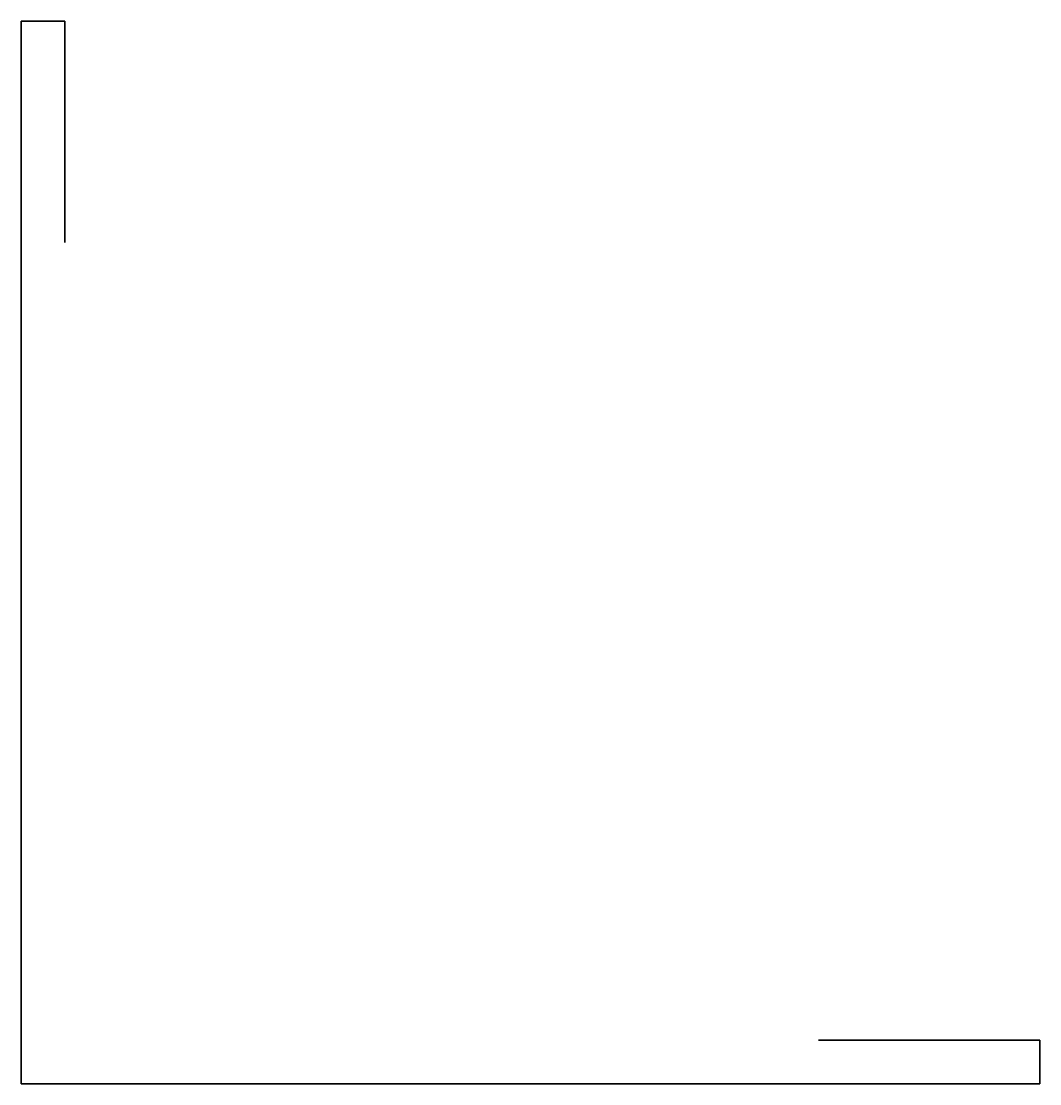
# Model space of a CAD drawing. Header units: metres. Extents: x 1 to 24, y -2 to 22.
import ezdxf

# ---------------------------------------------------------------- set-up
doc = ezdxf.new("R2010")
doc.units = ezdxf.units.M
doc.layers.add('A-DETL-GENF', color=92, linetype='Continuous', lineweight=18)

# ---------------------------------------------------------------- blocks, each defined once
blk = doc.blocks.new('45 plafond L-profiel - randprofiel 24x24-1578270-00_0 Basismaterialen')
at = {"layer": 'A-DETL-GENF', "lineweight": 35}
for p, q in [((1, 22), (1, -2)), ((1, 22), (1.987, 22)), ((1.987, 22), (1.987, 17)), ((24, -1.013), (19, -1.013)), ((24, -2), (24, -1.013)), ((1, -2), (24, -2))]:
    blk.add_line(p, q, dxfattribs=at)

msp = doc.modelspace()

# ---------------------------------------------------------------- block references
msp.add_blockref('45 plafond L-profiel - randprofiel 24x24-1578270-00_0 Basismaterialen', (0, 0))

doc.saveas('drawing.dxf')
